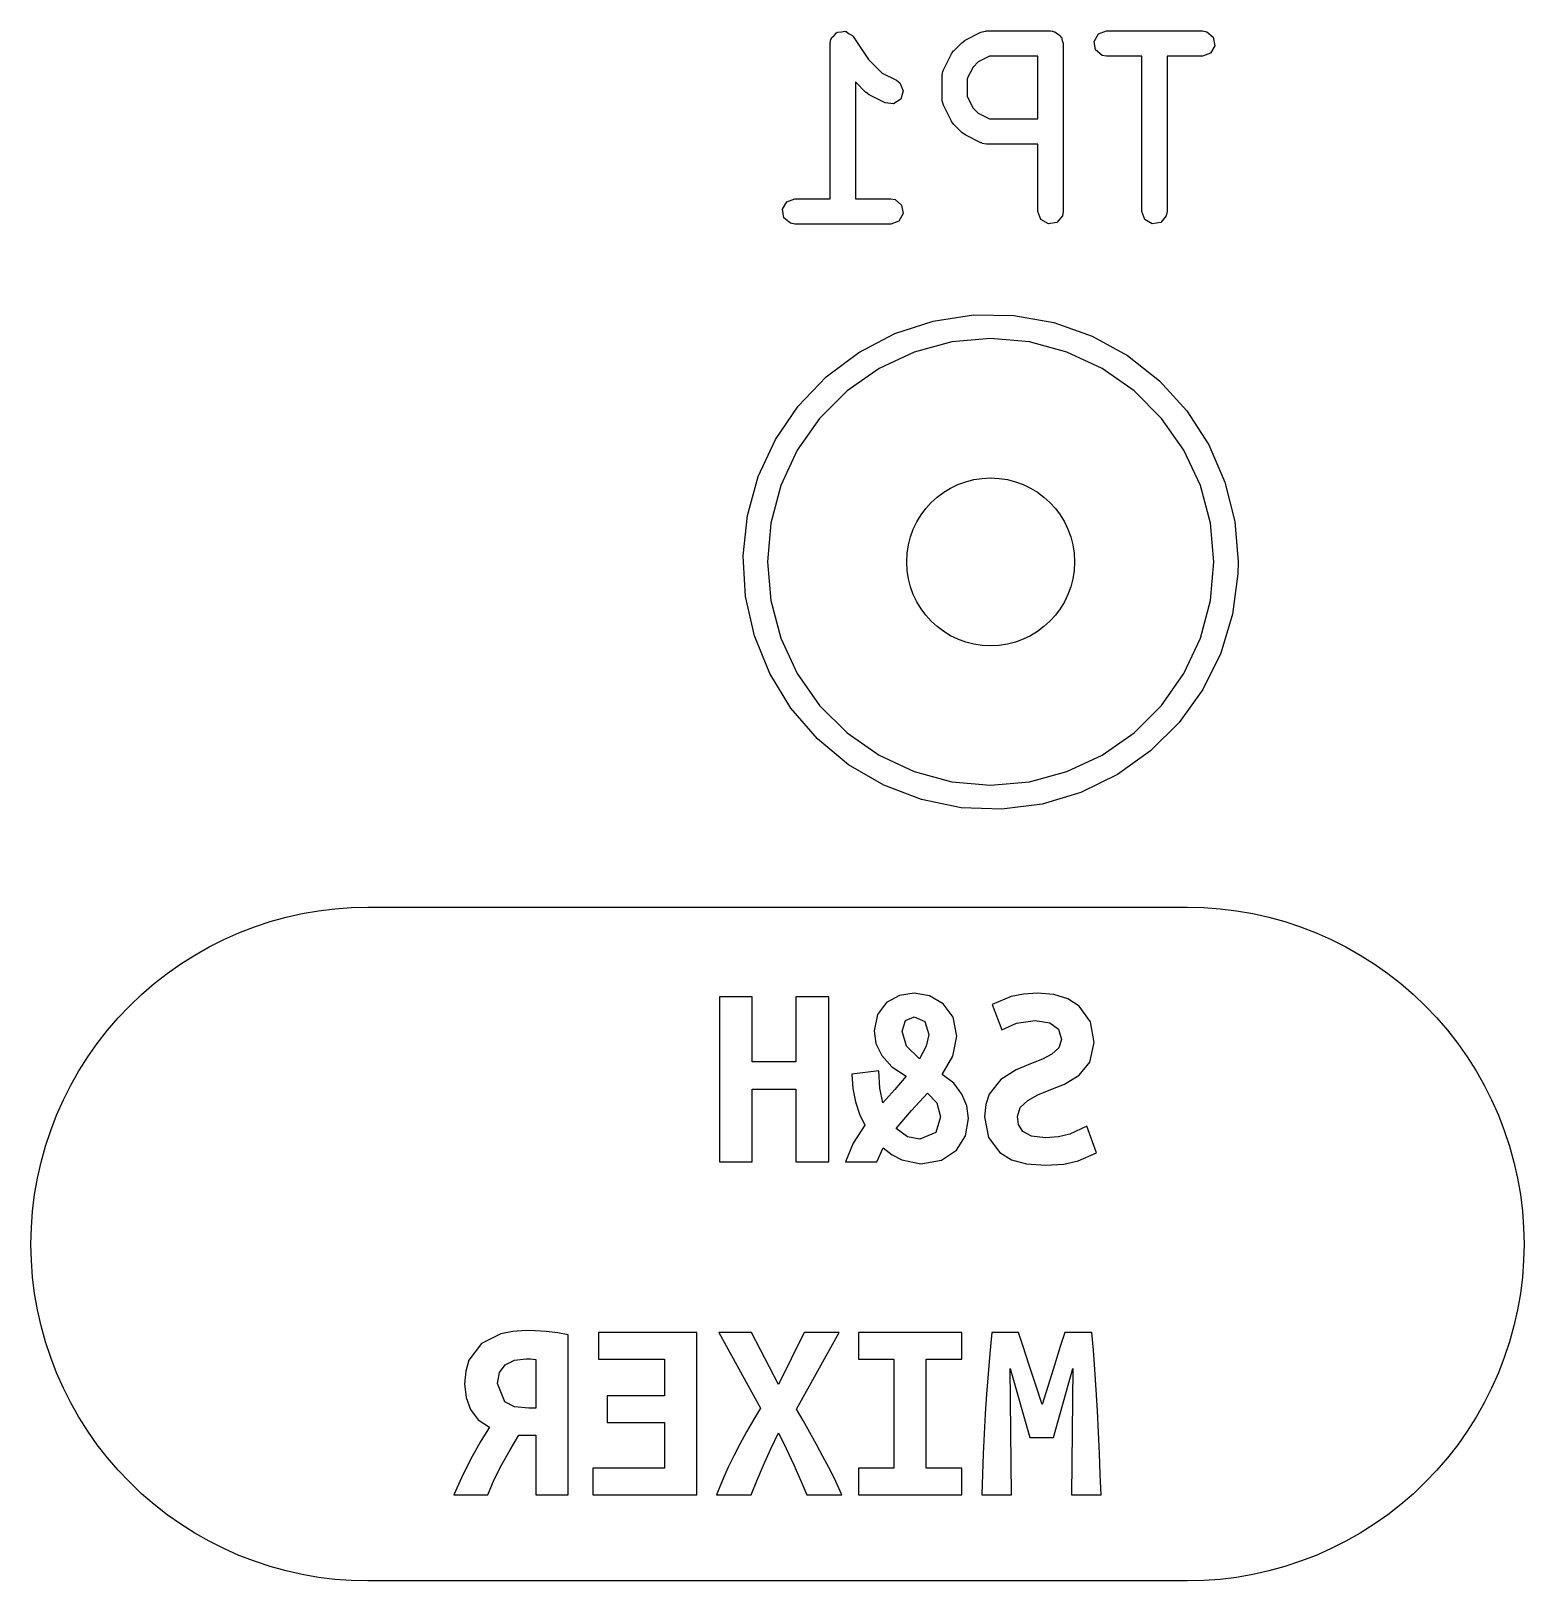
# Model space of a CAD drawing. Extents: x 84 to 124, y -233 to -38.
# Drawn here: x 84.45 to 93.35, y -86.73 to -77.49 of the extents above; entities that cross this region are included whole.
import ezdxf

# ---------------------------------------------------------------- set-up
doc = ezdxf.new("R2010")
doc.units = 0
doc.layers.add('BLACK', color=7, linetype='CONTINUOUS')

msp = doc.modelspace()

# ---------------------------------------------------------------- linework, layer by layer
at = {"layer": 'BLACK', "linetype": 'CONTINUOUS'}
for p, q in [((89.214, -77.5674), (89.2186, -77.5417)), ((89.2186, -77.5417), (89.2213, -77.5384)), ((89.2213, -77.5384), (89.2218, -77.5341)), ((89.2218, -77.5341), (89.2376, -77.5191)), ((89.2376, -77.5191), (89.2515, -77.5024)), ((89.2515, -77.5024), (89.2558, -77.5017)), ((89.2558, -77.5017), (89.2589, -77.4987)), ((89.2589, -77.4987), (89.2806, -77.4973)), ((89.2806, -77.4973), (89.3021, -77.4935)), ((89.3021, -77.4935), (89.3058, -77.4957)), ((89.3058, -77.4957), (89.3101, -77.4954)), ((89.3101, -77.4954), (89.3276, -77.5083)), ((89.3276, -77.5083), (89.3465, -77.5192)), ((89.3465, -77.5192), (89.348, -77.5232)), ((89.348, -77.5232), (89.3515, -77.5258)), ((89.3515, -77.5258), (89.4426, -77.6625)), ((89.9503, -77.6096), (89.9979, -77.562)), ((89.9979, -77.562), (90.0163, -77.5491)), ((90.0163, -77.5491), (90.0174, -77.5479)), ((90.0174, -77.5479), (90.1126, -77.5003)), ((90.1126, -77.5003), (90.1376, -77.4929)), ((90.1376, -77.4929), (90.142, -77.4939)), ((90.142, -77.4939), (90.1462, -77.4924)), ((90.1462, -77.4924), (90.5271, -77.4924)), ((90.5271, -77.4924), (90.5369, -77.4941)), ((90.5369, -77.4941), (90.5402, -77.4935)), ((90.5402, -77.4935), (90.5431, -77.4952)), ((90.5431, -77.4952), (90.5528, -77.4969)), ((90.5528, -77.4969), (90.5677, -77.5094)), ((90.5677, -77.5094), (90.5846, -77.5192)), ((90.5846, -77.5192), (90.5869, -77.5255)), ((90.5869, -77.5255), (90.5921, -77.5299)), ((90.5921, -77.5299), (90.5955, -77.5491)), ((90.5955, -77.5491), (90.6021, -77.5674)), ((90.7866, -77.5544), (90.8123, -77.5099)), ((90.7955, -77.6049), (90.7866, -77.5544)), ((90.8123, -77.5099), (90.8605, -77.4924)), ((90.8605, -77.4924), (91.4319, -77.4924)), ((91.4319, -77.4924), (91.4576, -77.4969)), ((91.4576, -77.4969), (91.4969, -77.5299)), ((91.4969, -77.5299), (91.5058, -77.5804)), ((89.214, -78.4924), (89.214, -77.5674)), ((89.8886, -77.7243), (89.9363, -77.6291)), ((89.9363, -77.6291), (89.9496, -77.6111)), ((89.9496, -77.6111), (89.9503, -77.6096)), ((90.1639, -77.6424), (90.0954, -77.6766)), ((90.4521, -77.6424), (90.1639, -77.6424)), ((90.4521, -78.0162), (90.4521, -77.6424)), ((90.6021, -77.5674), (90.6021, -78.5674)), ((90.8348, -77.6379), (90.7955, -77.6049)), ((90.8605, -77.6424), (90.8348, -77.6379)), ((91.0712, -77.6424), (90.8605, -77.6424)), ((91.0712, -78.5674), (91.0712, -77.6424)), ((91.4319, -77.6424), (91.2212, -77.6424)), ((91.2212, -77.6424), (91.2212, -78.5674)), ((91.4801, -77.6248), (91.4319, -77.6424)), ((91.5058, -77.5804), (91.4801, -77.6248)), ((89.4426, -77.6625), (89.5239, -77.7438)), ((89.5239, -77.7438), (89.6083, -77.786)), ((89.8807, -77.7579), (89.8852, -77.7322)), ((89.8852, -77.7322), (89.8881, -77.7288)), ((89.8881, -77.7288), (89.8886, -77.7243)), ((90.065, -77.707), (90.0307, -77.7756)), ((90.0954, -77.6766), (90.065, -77.707)), ((89.4265, -77.8585), (89.364, -77.7961)), ((89.364, -77.7961), (89.364, -78.4924)), ((89.6083, -77.786), (89.6292, -77.8015)), ((89.6292, -77.8015), (89.6496, -77.8486)), ((89.8807, -77.9007), (89.8807, -77.7579)), ((90.0307, -77.7756), (90.0307, -77.883)), ((89.428, -77.8592), (89.4265, -77.8585)), ((89.446, -77.8726), (89.428, -77.8592)), ((89.5412, -77.9202), (89.446, -77.8726)), ((89.5922, -77.926), (89.5412, -77.9202)), ((89.635, -77.8978), (89.5922, -77.926)), ((89.6496, -77.8486), (89.635, -77.8978)), ((89.8822, -77.9049), (89.8807, -77.9007)), ((89.8812, -77.9093), (89.8822, -77.9049)), ((89.8886, -77.9343), (89.8812, -77.9093)), ((90.0307, -77.883), (90.065, -77.9515)), ((89.9363, -78.0295), (89.8886, -77.9343)), ((90.065, -77.9515), (90.0954, -77.9819)), ((90.0954, -77.9819), (90.1639, -78.0162)), ((90.1639, -78.0162), (90.4521, -78.0162)), ((89.9374, -78.0306), (89.9363, -78.0295)), ((89.9503, -78.049), (89.9374, -78.0306)), ((89.9979, -78.0966), (89.9503, -78.049)), ((89.9994, -78.0973), (89.9979, -78.0966)), ((90.0174, -78.1107), (89.9994, -78.0973)), ((90.1126, -78.1583), (90.0174, -78.1107)), ((90.1171, -78.1588), (90.1126, -78.1583)), ((90.1205, -78.1617), (90.1171, -78.1588)), ((90.1462, -78.1662), (90.1205, -78.1617)), ((90.4521, -78.1662), (90.1462, -78.1662)), ((90.4521, -78.5674), (90.4521, -78.1662)), ((88.9295, -78.5544), (88.9551, -78.5099)), ((88.9384, -78.6049), (88.9295, -78.5544)), ((88.9551, -78.5099), (89.0033, -78.4924)), ((89.0033, -78.4924), (89.214, -78.4924)), ((89.364, -78.4924), (89.5748, -78.4924)), ((89.5748, -78.4924), (89.6004, -78.4969)), ((89.6004, -78.4969), (89.6397, -78.5299)), ((89.6486, -78.5804), (89.623, -78.6248)), ((89.6397, -78.5299), (89.6486, -78.5804)), ((90.4697, -78.6156), (90.4521, -78.5674)), ((90.6021, -78.5674), (90.5976, -78.593)), ((91.0887, -78.6156), (91.0712, -78.5674)), ((91.2212, -78.5674), (91.2167, -78.593)), ((88.9777, -78.6379), (88.9384, -78.6049)), ((89.0033, -78.6424), (88.9777, -78.6379)), ((89.5748, -78.6424), (89.0033, -78.6424)), ((89.623, -78.6248), (89.5748, -78.6424)), ((90.5141, -78.6412), (90.4697, -78.6156)), ((90.5646, -78.6323), (90.5141, -78.6412)), ((90.5976, -78.593), (90.5646, -78.6323)), ((91.1332, -78.6412), (91.0887, -78.6156)), ((91.1837, -78.6323), (91.1332, -78.6412)), ((91.2167, -78.593), (91.1837, -78.6323)), ((89.5984, -79.2953), (89.8282, -79.2202)), ((89.8282, -79.2202), (90.0671, -79.1836)), ((90.0671, -79.1836), (90.3088, -79.1865)), ((90.3088, -79.1865), (90.5468, -79.2289)), ((89.384, -79.4069), (89.5984, -79.2953)), ((90.5468, -79.2289), (90.7746, -79.3096)), ((90.7746, -79.3096), (90.9863, -79.4264)), ((89.1907, -79.552), (89.384, -79.4069)), ((89.7151, -79.4052), (89.505, -79.5031)), ((89.939, -79.3451), (89.7151, -79.4052)), ((90.17, -79.3249), (89.939, -79.3451)), ((90.401, -79.3451), (90.17, -79.3249)), ((90.6249, -79.4052), (90.401, -79.3451)), ((90.835, -79.5031), (90.6249, -79.4052)), ((89.505, -79.5031), (89.3151, -79.6361)), ((91.0249, -79.6361), (90.835, -79.5031)), ((90.9863, -79.4264), (91.1759, -79.5763)), ((89.0237, -79.7268), (89.1907, -79.552)), ((91.1759, -79.5763), (91.3386, -79.755)), ((89.3151, -79.6361), (89.1511, -79.8001)), ((91.1889, -79.8001), (91.0249, -79.6361)), ((88.8875, -79.9264), (89.0237, -79.7268)), ((91.3386, -79.755), (91.4699, -79.958)), ((89.1511, -79.8001), (89.0181, -79.99)), ((91.3219, -79.99), (91.1889, -79.8001)), ((88.7857, -80.1457), (88.8875, -79.9264)), ((91.4699, -79.958), (91.5663, -80.1797)), ((89.0181, -79.99), (88.9202, -80.2001)), ((91.4198, -80.2001), (91.3219, -79.99)), ((88.7211, -80.3786), (88.7857, -80.1457)), ((88.9202, -80.2001), (88.8601, -80.424)), ((91.4799, -80.424), (91.4198, -80.2001)), ((91.5663, -80.1797), (91.6252, -80.4141)), ((88.6954, -80.619), (88.7211, -80.3786)), ((88.8601, -80.424), (88.8399, -80.655)), ((91.5001, -80.655), (91.4799, -80.424)), ((91.6252, -80.4141), (91.645, -80.655)), ((88.6975, -80.655), (88.6954, -80.619)), ((88.7094, -80.8603), (88.6975, -80.655)), ((88.8399, -80.655), (88.8601, -80.886)), ((91.4799, -80.886), (91.5001, -80.655)), ((91.645, -80.655), (91.6432, -80.7271)), ((91.6432, -80.7271), (91.6117, -80.9667)), ((88.7625, -81.0961), (88.7094, -80.8603)), ((88.8601, -80.886), (88.9202, -81.1099)), ((91.4198, -81.1099), (91.4799, -80.886)), ((91.6117, -80.9667), (91.5414, -81.198)), ((88.8534, -81.32), (88.7625, -81.0961)), ((88.9202, -81.1099), (89.0181, -81.32)), ((91.3219, -81.32), (91.4198, -81.1099)), ((91.5414, -81.198), (91.4343, -81.4147)), ((88.9797, -81.5261), (88.8534, -81.32)), ((89.0181, -81.32), (89.1511, -81.5099)), ((91.1889, -81.5099), (91.3219, -81.32)), ((91.4343, -81.4147), (91.2933, -81.611)), ((89.138, -81.7088), (88.9797, -81.5261)), ((89.1511, -81.5099), (89.3151, -81.6739)), ((91.0249, -81.6739), (91.1889, -81.5099)), ((91.2933, -81.611), (91.1221, -81.7816)), ((89.324, -81.8632), (89.138, -81.7088)), ((89.3151, -81.6739), (89.505, -81.8069)), ((90.835, -81.8069), (91.0249, -81.6739)), ((89.505, -81.8069), (89.7151, -81.9048)), ((90.6249, -81.9048), (90.835, -81.8069)), ((91.1221, -81.7816), (90.9253, -81.922)), ((89.5327, -81.9852), (89.324, -81.8632)), ((89.7585, -82.0714), (89.5327, -81.9852)), ((89.7151, -81.9048), (89.939, -81.9649)), ((89.939, -81.9649), (90.17, -81.9851)), ((90.17, -81.9851), (90.401, -81.9649)), ((90.401, -81.9649), (90.6249, -81.9048)), ((90.9253, -81.922), (90.7082, -82.0283)), ((89.9954, -82.1196), (89.7585, -82.0714)), ((90.7082, -82.0283), (90.4767, -82.0978)), ((90.2369, -82.1285), (89.9954, -82.1196)), ((90.4767, -82.0978), (90.2369, -82.1285)), ((86.0673, -82.7503), (86.1644, -82.7335)), ((86.1644, -82.7335), (86.2622, -82.7214)), ((86.2622, -82.7214), (86.3604, -82.7142)), ((86.3604, -82.7142), (86.4589, -82.7117)), ((86.4589, -82.7117), (91.3411, -82.7117)), ((91.3411, -82.7117), (91.4396, -82.7142)), ((91.4396, -82.7142), (91.5378, -82.7214)), ((91.5378, -82.7214), (91.6356, -82.7335)), ((91.6356, -82.7335), (91.7327, -82.7503)), ((85.7827, -82.8291), (85.8762, -82.7982)), ((85.8762, -82.7982), (85.9712, -82.7719)), ((85.9712, -82.7719), (86.0673, -82.7503)), ((91.7327, -82.7503), (91.8288, -82.7719)), ((91.8288, -82.7719), (91.9238, -82.7982)), ((91.9238, -82.7982), (92.0173, -82.8291)), ((85.5127, -82.9488), (85.6007, -82.9045)), ((85.6007, -82.9045), (85.6908, -82.8645)), ((85.6908, -82.8645), (85.7827, -82.8291)), ((92.0173, -82.8291), (92.1092, -82.8645)), ((92.1092, -82.8645), (92.1993, -82.9045)), ((92.1993, -82.9045), (92.2873, -82.9488)), ((85.3437, -83.05), (85.427, -82.9973)), ((85.427, -82.9973), (85.5127, -82.9488)), ((92.2873, -82.9488), (92.373, -82.9973)), ((92.373, -82.9973), (92.4563, -83.05)), ((85.2632, -83.1068), (85.3437, -83.05)), ((92.4563, -83.05), (92.5368, -83.1068)), ((85.1109, -83.2317), (85.1855, -83.1674)), ((85.1855, -83.1674), (85.2632, -83.1068)), ((92.5368, -83.1068), (92.6145, -83.1674)), ((92.6145, -83.1674), (92.6891, -83.2317)), ((85.0396, -83.2997), (85.1109, -83.2317)), ((88.7499, -83.2466), (88.5546, -83.2466)), ((88.5546, -83.2466), (88.5546, -84.2293)), ((88.7499, -83.6339), (88.7499, -83.2466)), ((89.2055, -83.2466), (89.0102, -83.2466)), ((89.0102, -83.2466), (89.0102, -83.6339)), ((89.2055, -84.2293), (89.2055, -83.2466)), ((89.55, -83.2807), (89.496, -83.3506)), ((89.6262, -83.2387), (89.55, -83.2807)), ((89.7135, -83.2244), (89.6262, -83.2387)), ((89.8064, -83.2402), (89.7135, -83.2244)), ((89.8881, -83.2879), (89.8064, -83.2402)), ((89.9469, -83.368), (89.8881, -83.2879)), ((90.2921, -83.245), (90.1786, -83.291)), ((90.3654, -83.2295), (90.2921, -83.245)), ((90.4501, -83.2244), (90.3654, -83.2295)), ((90.5474, -83.233), (90.4501, -83.2244)), ((90.6297, -83.2589), (90.5474, -83.233)), ((90.697, -83.3022), (90.6297, -83.2589)), ((92.6891, -83.2317), (92.7604, -83.2997)), ((84.9073, -83.4456), (84.9716, -83.371)), ((84.9716, -83.371), (85.0396, -83.2997)), ((89.496, -83.3506), (89.4754, -83.4482)), ((89.6619, -83.3871), (89.7135, -83.3657)), ((89.7135, -83.3657), (89.777, -83.3926)), ((89.9691, -83.48), (89.9469, -83.368)), ((90.1786, -83.291), (90.2358, -83.4419)), ((90.7642, -83.395), (90.697, -83.3022)), ((92.7604, -83.2997), (92.8284, -83.371)), ((92.8284, -83.371), (92.8927, -83.4456)), ((84.8467, -83.5233), (84.9073, -83.4456)), ((89.4754, -83.4482), (89.4869, -83.5234)), ((89.6421, -83.4498), (89.6619, -83.3871)), ((89.669, -83.5395), (89.6421, -83.4498)), ((89.777, -83.3926), (89.8008, -83.4704)), ((89.8008, -83.4704), (89.7865, -83.5411)), ((90.2358, -83.4419), (90.3239, -83.4038)), ((90.3239, -83.4038), (90.4358, -83.3879)), ((90.4358, -83.3879), (90.5222, -83.4004)), ((90.5222, -83.4004), (90.5741, -83.438)), ((90.5741, -83.438), (90.5914, -83.5006)), ((90.7866, -83.5181), (90.7642, -83.395)), ((92.8927, -83.4456), (92.9533, -83.5233)), ((84.7899, -83.6038), (84.8467, -83.5233)), ((89.4869, -83.5234), (89.5214, -83.5966)), ((89.7468, -83.6149), (89.669, -83.5395)), ((89.7865, -83.5411), (89.7468, -83.6149)), ((89.9445, -83.599), (89.9691, -83.48)), ((90.5755, -83.5506), (90.535, -83.5887)), ((90.5914, -83.5006), (90.5755, -83.5506)), ((90.7612, -83.6347), (90.7866, -83.5181)), ((92.9533, -83.5233), (93.0101, -83.6038)), ((84.7372, -83.6871), (84.7899, -83.6038)), ((89.0102, -83.6339), (88.7499, -83.6339)), ((89.5214, -83.5966), (89.5805, -83.6635)), ((89.8818, -83.7086), (89.9445, -83.599)), ((90.4183, -83.6419), (90.3223, -83.6808)), ((90.4795, -83.6181), (90.4183, -83.6419)), ((90.535, -83.5887), (90.4795, -83.6181)), ((90.697, -83.7133), (90.7612, -83.6347)), ((93.0101, -83.6038), (93.0628, -83.6871)), ((84.6887, -83.7728), (84.7372, -83.6871)), ((89.5039, -83.6863), (89.342, -83.707)), ((89.342, -83.707), (89.3486, -83.7927)), ((89.5107, -83.7899), (89.5039, -83.6863)), ((89.5805, -83.6635), (89.6659, -83.7197)), ((89.6659, -83.7197), (89.5992, -83.7975)), ((89.9498, -83.7615), (89.8818, -83.7086)), ((90.2302, -83.7379), (90.1612, -83.8268)), ((90.3223, -83.6808), (90.2302, -83.7379)), ((90.6104, -83.7657), (90.697, -83.7133)), ((93.0628, -83.6871), (93.1113, -83.7728)), ((84.6444, -83.8608), (84.6887, -83.7728)), ((88.7499, -84.2293), (88.7499, -83.7959)), ((88.7499, -83.7959), (89.0102, -83.7959)), ((89.0102, -83.7959), (89.0102, -84.2293)), ((89.3486, -83.7927), (89.365, -83.8721)), ((89.5278, -83.8784), (89.5107, -83.7899)), ((89.5992, -83.7975), (89.5278, -83.8784)), ((89.7464, -83.8709), (89.7929, -83.8197)), ((89.7929, -83.8197), (89.8492, -83.8776)), ((89.9985, -83.8252), (89.9498, -83.7615)), ((90.0276, -83.8961), (89.9985, -83.8252)), ((90.1612, -83.8268), (90.1409, -83.887)), ((90.3914, -83.8633), (90.4517, -83.83)), ((90.4517, -83.83), (90.5184, -83.8022)), ((90.5184, -83.8022), (90.6104, -83.7657)), ((93.1113, -83.7728), (93.1556, -83.8608)), ((84.6044, -83.9509), (84.6444, -83.8608)), ((89.365, -83.8721), (89.3894, -83.9447)), ((89.6524, -83.9761), (89.6992, -83.9229)), ((89.6992, -83.9229), (89.7464, -83.8709)), ((89.8492, -83.8776), (89.8707, -83.961)), ((90.0373, -83.9705), (90.0276, -83.8961)), ((90.1409, -83.887), (90.1342, -83.961)), ((90.3294, -83.9594), (90.3469, -83.9054)), ((90.3469, -83.9054), (90.3914, -83.8633)), ((93.1556, -83.8608), (93.1956, -83.9509)), ((84.569, -84.0428), (84.6044, -83.9509)), ((89.4198, -84.0102), (89.3515, -84.1181)), ((89.3894, -83.9447), (89.4198, -84.0102)), ((89.6071, -84.0308), (89.6524, -83.9761)), ((89.8707, -83.961), (89.8429, -84.0546)), ((90.0199, -84.0737), (90.0373, -83.9705)), ((90.1342, -83.961), (90.1566, -84.0834)), ((90.3366, -84.0062), (90.3294, -83.9594)), ((90.3628, -84.0475), (90.3366, -84.0062)), ((90.7438, -84.0165), (90.6414, -84.0642)), ((90.8009, -84.1753), (90.7438, -84.0165)), ((93.1956, -83.9509), (93.231, -84.0428)), ((84.5381, -84.1363), (84.569, -84.0428)), ((89.3515, -84.1181), (89.3055, -84.2293)), ((89.6754, -84.08), (89.6071, -84.0308)), ((89.7484, -84.0943), (89.6754, -84.08)), ((89.8429, -84.0546), (89.7484, -84.0943)), ((89.9667, -84.1602), (90.0199, -84.0737)), ((90.1566, -84.0834), (90.2239, -84.1745)), ((90.4144, -84.0761), (90.3628, -84.0475)), ((90.4961, -84.0864), (90.4144, -84.0761)), ((90.5753, -84.0808), (90.4961, -84.0864)), ((90.6414, -84.0642), (90.5753, -84.0808)), ((93.231, -84.0428), (93.2619, -84.1363)), ((84.5118, -84.2313), (84.5381, -84.1363)), ((89.4912, -84.2293), (89.5293, -84.1451)), ((89.5293, -84.1451), (89.5841, -84.187)), ((89.5841, -84.187), (89.6405, -84.2173)), ((89.8778, -84.2197), (89.9667, -84.1602)), ((90.2239, -84.1745), (90.294, -84.2164)), ((90.6914, -84.2237), (90.8009, -84.1753)), ((93.2619, -84.1363), (93.2882, -84.2313)), ((84.4902, -84.3274), (84.5118, -84.2313)), ((88.5546, -84.2293), (88.7499, -84.2293)), ((89.0102, -84.2293), (89.2055, -84.2293)), ((89.3055, -84.2293), (89.4912, -84.2293)), ((89.6405, -84.2173), (89.7532, -84.242)), ((89.7532, -84.242), (89.8778, -84.2197)), ((90.294, -84.2164), (90.3847, -84.2415)), ((90.3847, -84.2415), (90.4961, -84.2499)), ((90.4961, -84.2499), (90.6061, -84.2433)), ((90.6061, -84.2433), (90.6914, -84.2237)), ((93.2882, -84.2313), (93.3098, -84.3274)), ((84.4734, -84.4245), (84.4902, -84.3274)), ((93.3098, -84.3274), (93.3266, -84.4245)), ((84.4613, -84.5223), (84.4734, -84.4245)), ((93.3266, -84.4245), (93.3387, -84.5223)), ((84.4541, -84.6205), (84.4613, -84.5223)), ((93.3387, -84.5223), (93.3459, -84.6205)), ((84.4516, -84.719), (84.4541, -84.6205)), ((93.3459, -84.6205), (93.3484, -84.719)), ((84.4541, -84.8175), (84.4516, -84.719)), ((93.3484, -84.719), (93.3459, -84.8175)), ((84.4613, -84.9157), (84.4541, -84.8175)), ((93.3459, -84.8175), (93.3387, -84.9157)), ((84.4734, -85.0135), (84.4613, -84.9157)), ((93.3387, -84.9157), (93.3266, -85.0135)), ((84.4902, -85.1106), (84.4734, -85.0135)), ((93.3266, -85.0135), (93.3098, -85.1106)), ((84.5118, -85.2067), (84.4902, -85.1106)), ((93.3098, -85.1106), (93.2882, -85.2067)), ((84.5381, -85.3017), (84.5118, -85.2067)), ((93.2882, -85.2067), (93.2619, -85.3017)), ((84.569, -85.3952), (84.5381, -85.3017)), ((87.1358, -85.3112), (87.0615, -85.4105)), ((87.2515, -85.2533), (87.1358, -85.3112)), ((87.3227, -85.2392), (87.2515, -85.2533)), ((87.4016, -85.2345), (87.3227, -85.2392)), ((87.4564, -85.2361), (87.4016, -85.2345)), ((87.5221, -85.24), (87.4564, -85.2361)), ((87.5901, -85.2478), (87.5221, -85.24)), ((87.6519, -85.2596), (87.5901, -85.2478)), ((87.6519, -86.2136), (87.6519, -85.2596)), ((87.8333, -85.2455), (87.8333, -85.405)), ((88.4198, -85.2455), (87.8333, -85.2455)), ((88.4198, -86.2136), (88.4198, -85.2455)), ((88.7452, -85.2455), (88.5512, -85.2455)), ((88.5512, -85.2455), (88.7983, -85.6975)), ((88.9063, -85.5552), (88.7452, -85.2455)), ((89.0595, -85.2455), (88.9063, -85.5552)), ((89.0142, -85.7022), (89.2675, -85.2455)), ((89.2675, -85.2455), (89.0595, -85.2455)), ((89.3833, -85.2455), (89.3833, -85.405)), ((89.998, -85.2455), (89.3833, -85.2455)), ((89.998, -85.405), (89.998, -85.2455)), ((90.1763, -85.2455), (90.1655, -85.3706)), ((90.3358, -85.2455), (90.1763, -85.2455)), ((90.3639, -85.3284), (90.3358, -85.2455)), ((90.6126, -85.2455), (90.5853, -85.3299)), ((90.7722, -85.2455), (90.6126, -85.2455)), ((90.7825, -85.3515), (90.7722, -85.2455)), ((93.2619, -85.3017), (93.231, -85.3952)), ((84.6044, -85.4871), (84.569, -85.3952)), ((87.0615, -85.4105), (87.0421, -85.476)), ((87.2781, -85.4379), (87.3324, -85.4109)), ((87.3324, -85.4109), (87.4016, -85.4019)), ((87.4016, -85.4019), (87.4282, -85.4027)), ((87.4282, -85.4027), (87.4595, -85.4066)), ((87.4595, -85.4066), (87.4595, -85.6975)), ((87.8333, -85.405), (88.2275, -85.405)), ((88.2275, -85.405), (88.2275, -85.6224)), ((89.3833, -85.405), (89.5929, -85.405)), ((89.5929, -85.405), (89.5929, -86.0541)), ((89.7868, -86.0541), (89.7868, -85.405)), ((89.7868, -85.405), (89.998, -85.405)), ((90.1655, -85.3706), (90.1551, -85.4926)), ((90.3983, -85.4355), (90.3639, -85.3284)), ((90.5853, -85.3299), (90.5501, -85.441)), ((90.7917, -85.466), (90.7825, -85.3515)), ((93.231, -85.3952), (93.1956, -85.4871)), ((84.6444, -85.5772), (84.6044, -85.4871)), ((87.0421, -85.476), (87.0357, -85.552)), ((87.2312, -85.5505), (87.2429, -85.484)), ((87.2429, -85.484), (87.2781, -85.4379)), ((90.1551, -85.4926), (90.1458, -85.6125)), ((90.2951, -86.2136), (90.2857, -85.4613)), ((90.2857, -85.4613), (90.4046, -85.8711)), ((90.4375, -85.5544), (90.3983, -85.4355)), ((90.5501, -85.441), (90.5125, -85.5614)), ((90.5454, -85.8711), (90.6595, -85.4613)), ((90.6595, -85.4613), (90.6517, -86.2136)), ((90.7997, -85.5868), (90.7917, -85.466)), ((93.1956, -85.4871), (93.1556, -85.5772)), ((84.6887, -85.6652), (84.6444, -85.5772)), ((87.0357, -85.552), (87.0443, -85.6326)), ((87.275, -85.6592), (87.2312, -85.5505)), ((90.4766, -85.674), (90.4375, -85.5544)), ((90.5125, -85.5614), (90.4766, -85.674)), ((90.8066, -85.7116), (90.7997, -85.5868)), ((93.1556, -85.5772), (93.1113, -85.6652)), ((84.7372, -85.7509), (84.6887, -85.6652)), ((87.0443, -85.6326), (87.0701, -85.7053)), ((87.3324, -85.6879), (87.275, -85.6592)), ((87.4173, -85.6975), (87.3324, -85.6879)), ((88.2275, -85.6224), (87.8849, -85.6224)), ((87.8849, -85.6224), (87.8849, -85.782)), ((90.1458, -85.6125), (90.1379, -85.7311)), ((93.1113, -85.6652), (93.0628, -85.7509)), ((84.7899, -85.8342), (84.7372, -85.7509)), ((87.0701, -85.7053), (87.1158, -85.7659)), ((87.1158, -85.7659), (87.1842, -85.8101)), ((87.4595, -85.6975), (87.4173, -85.6975)), ((87.8849, -85.782), (88.2275, -85.782)), ((88.2275, -85.782), (88.2275, -86.0541)), ((88.7565, -85.7663), (88.7154, -85.8383)), ((88.7983, -85.6975), (88.7565, -85.7663)), ((89.0525, -85.7708), (89.0142, -85.7022)), ((89.0924, -85.8422), (89.0525, -85.7708)), ((90.1379, -85.7311), (90.1315, -85.8496)), ((90.8126, -85.8387), (90.8066, -85.7116)), ((93.0628, -85.7509), (93.0101, -85.8342)), ((84.8467, -85.9147), (84.7899, -85.8342)), ((87.1842, -85.8101), (87.1279, -85.9)), ((87.3064, -85.9456), (87.3594, -85.857)), ((87.3594, -85.857), (87.4595, -85.857)), ((87.4595, -85.857), (87.4595, -86.2136)), ((88.7154, -85.8383), (88.6761, -85.9108)), ((88.8603, -85.9399), (88.9063, -85.843)), ((88.9063, -85.843), (88.9516, -85.937)), ((89.1321, -85.9139), (89.0924, -85.8422)), ((90.1315, -85.8496), (90.1262, -85.9689)), ((90.4046, -85.8711), (90.5454, -85.8711)), ((90.8183, -85.9665), (90.8126, -85.8387)), ((93.0101, -85.8342), (92.9533, -85.9147)), ((84.9073, -85.9924), (84.8467, -85.9147)), ((87.1279, -85.9), (87.0701, -86.0033)), ((87.257, -86.033), (87.3064, -85.9456)), ((88.6761, -85.9108), (88.6396, -85.9814)), ((88.8163, -86.0369), (88.8603, -85.9399)), ((88.9516, -85.937), (88.997, -86.0345)), ((89.1698, -85.9837), (89.1321, -85.9139)), ((90.8236, -86.0924), (90.8183, -85.9665)), ((92.9533, -85.9147), (92.8927, -85.9924)), ((84.9716, -86.067), (84.9073, -85.9924)), ((87.0701, -86.0033), (87.0161, -86.1112)), ((87.2122, -86.1215), (87.257, -86.033)), ((88.2275, -86.0541), (87.7989, -86.0541)), ((87.7989, -86.0541), (87.7989, -86.2136)), ((88.6065, -86.0486), (88.5778, -86.1112)), ((88.6396, -85.9814), (88.6065, -86.0486)), ((88.7766, -86.1296), (88.8163, -86.0369)), ((88.997, -86.0345), (89.0392, -86.129)), ((89.205, -86.0502), (89.1698, -85.9837)), ((89.237, -86.112), (89.205, -86.0502)), ((89.5929, -86.0541), (89.3833, -86.0541)), ((89.3833, -86.0541), (89.3833, -86.2136)), ((89.998, -86.0541), (89.7868, -86.0541)), ((89.998, -86.2136), (89.998, -86.0541)), ((90.1262, -85.9689), (90.1219, -86.0899)), ((92.8927, -85.9924), (92.8284, -86.067)), ((85.0396, -86.1383), (84.9716, -86.067)), ((85.1109, -86.2063), (85.0396, -86.1383)), ((87.0161, -86.1112), (86.9715, -86.2136)), ((87.1733, -86.2136), (87.2122, -86.1215)), ((88.5778, -86.1112), (88.5356, -86.2136)), ((88.7436, -86.2136), (88.7766, -86.1296)), ((89.0392, -86.129), (89.0752, -86.2136)), ((89.2832, -86.2136), (89.237, -86.112)), ((90.1219, -86.0899), (90.1184, -86.2136)), ((90.8285, -86.2136), (90.8236, -86.0924)), ((92.7604, -86.1383), (92.6891, -86.2063)), ((92.8284, -86.067), (92.7604, -86.1383)), ((85.1855, -86.2706), (85.1109, -86.2063)), ((86.9715, -86.2136), (87.1733, -86.2136)), ((87.4595, -86.2136), (87.6519, -86.2136)), ((87.7989, -86.2136), (88.4198, -86.2136)), ((88.5356, -86.2136), (88.7436, -86.2136)), ((89.0752, -86.2136), (89.2832, -86.2136)), ((89.3833, -86.2136), (89.998, -86.2136)), ((90.1184, -86.2136), (90.2951, -86.2136)), ((90.6517, -86.2136), (90.8285, -86.2136)), ((92.6891, -86.2063), (92.6145, -86.2706)), ((85.2632, -86.3312), (85.1855, -86.2706)), ((85.3437, -86.388), (85.2632, -86.3312)), ((92.5368, -86.3312), (92.4563, -86.388)), ((92.6145, -86.2706), (92.5368, -86.3312)), ((85.427, -86.4407), (85.3437, -86.388)), ((92.4563, -86.388), (92.373, -86.4407)), ((85.5127, -86.4892), (85.427, -86.4407)), ((85.6007, -86.5335), (85.5127, -86.4892)), ((92.2873, -86.4892), (92.1993, -86.5335)), ((92.373, -86.4407), (92.2873, -86.4892)), ((85.6908, -86.5735), (85.6007, -86.5335)), ((85.7827, -86.6089), (85.6908, -86.5735)), ((85.8762, -86.6398), (85.7827, -86.6089)), ((92.0173, -86.6089), (91.9238, -86.6398)), ((92.1092, -86.5735), (92.0173, -86.6089)), ((92.1993, -86.5335), (92.1092, -86.5735)), ((85.9712, -86.6661), (85.8762, -86.6398)), ((86.0673, -86.6877), (85.9712, -86.6661)), ((86.1644, -86.7045), (86.0673, -86.6877)), ((86.2622, -86.7166), (86.1644, -86.7045)), ((91.6356, -86.7045), (91.5378, -86.7166)), ((91.7327, -86.6877), (91.6356, -86.7045)), ((91.8288, -86.6661), (91.7327, -86.6877)), ((91.9238, -86.6398), (91.8288, -86.6661)), ((86.3604, -86.7238), (86.2622, -86.7166)), ((86.4589, -86.7263), (86.3604, -86.7238)), ((91.3411, -86.7263), (86.4589, -86.7263)), ((91.4396, -86.7238), (91.3411, -86.7263)), ((91.5378, -86.7166), (91.4396, -86.7238))]:
    msp.add_line(p, q, dxfattribs=at)
at = {"layer": 'BLACK'}
msp.add_circle((90.17, -80.655), 0.5, dxfattribs=at)

doc.saveas('drawing.dxf')
